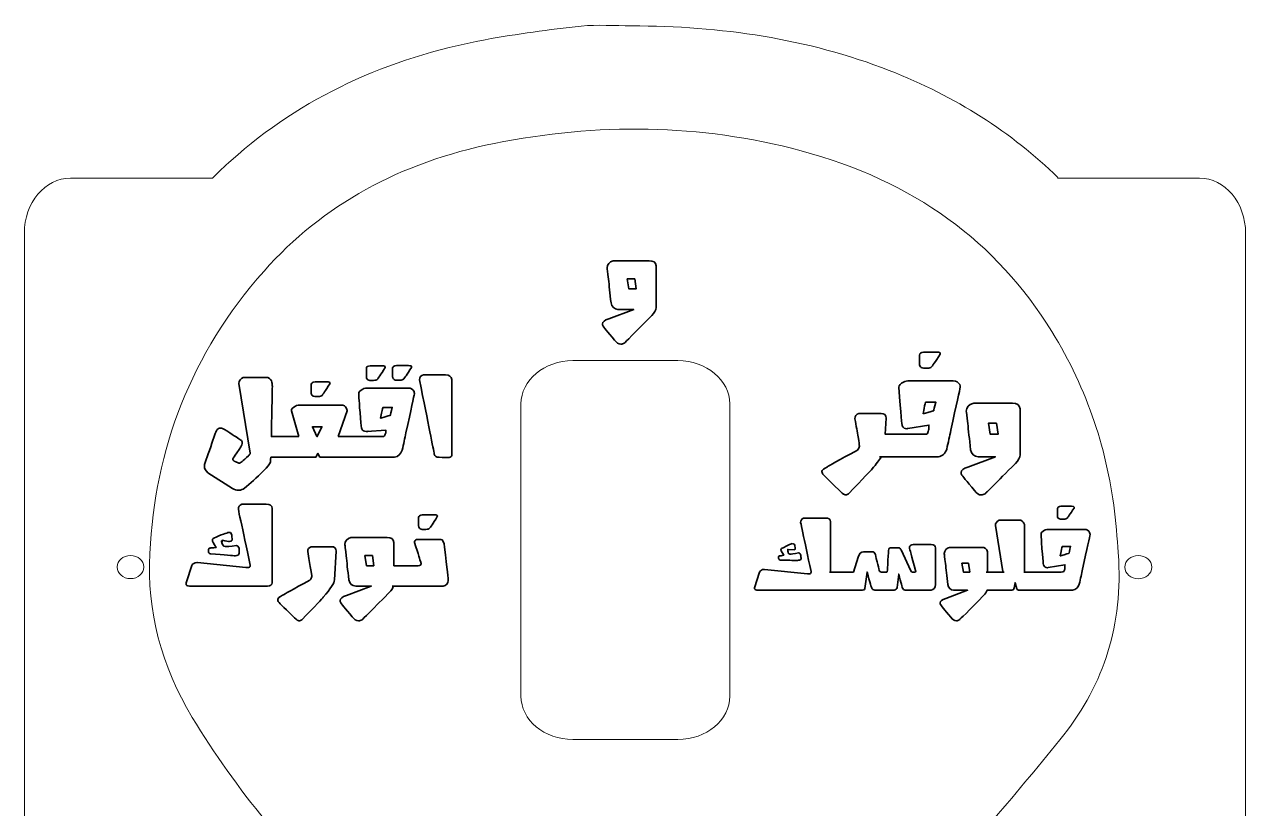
# Model space of a CAD drawing. Header units: inches. Extents: x 3.2 to 14.6, y 3.1 to 17.7.
# Drawn here: x 3.25 to 14.57, y 10.38 to 17.65 of the extents above; entities that cross this region are included whole.
import ezdxf

# ---------------------------------------------------------------- set-up
doc = ezdxf.new("R2010")
doc.units = ezdxf.units.IN
doc.header["$LTSCALE"] = 0.03937
doc.header["$MEASUREMENT"] = 0
for name, color, linetype in [('cutting bulb offset curve', 1, 'Continuous'), ('cutting hanging', 1, 'Continuous'), ('cutting switch', 1, 'Continuous'), ('vector engraving text', 5, 'Continuous'), ('vector engravingbulb', 5, 'Continuous')]:
    doc.layers.add(name, color=color, linetype=linetype)

# ---------------------------------------------------------------- blocks, each defined once
blk = doc.blocks.new('block 16')
at = {"layer": 'vector engravingbulb', "lineweight": 0}
blk.add_open_spline([(13.393, 12.683), (13.423, 12.023), (13.233, 11.491), (12.848, 11.017), (12.419, 10.489), (11.971, 9.972), (11.531, 9.451), (11.428, 9.329), (11.329, 9.205), (11.223, 9.085), (11.046, 8.886), (10.951, 8.658), (10.91, 8.412), (10.834, 7.951), (10.761, 7.49), (10.687, 7.029), (10.674, 6.945), (10.661, 6.861), (10.645, 6.777), (10.624, 6.669), (10.567, 6.579), (10.468, 6.509), (10.095, 6.246), (9.686, 6.044), (9.206, 5.978), (8.457, 5.875), (7.797, 6.05), (7.226, 6.481), (7.104, 6.573), (7.054, 6.698), (7.041, 6.832), (7.021, 7.052), (7.012, 7.272), (6.998, 7.493), (6.979, 7.795), (6.985, 8.099), (6.913, 8.399), (6.821, 8.78), (6.616, 9.106), (6.309, 9.389), (5.71, 9.941), (5.208, 10.554), (4.802, 11.225), (4.514, 11.702), (4.38, 12.21), (4.408, 12.746), (4.456, 13.711), (4.785, 14.594), (5.467, 15.365), (6.013, 15.981), (6.731, 16.373), (7.601, 16.549), (8.556, 16.741), (9.507, 16.733), (10.448, 16.481), (11.49, 16.201), (12.261, 15.637), (12.773, 14.804), (13.104, 14.265), (13.294, 13.689), (13.36, 13.081), (13.377, 12.924), (13.386, 12.765), (13.393, 12.683)], degree=3, knots=[0, 0, 0, 0, 1, 1, 1, 2, 2, 2, 3, 3, 3, 4, 4, 4, 5, 5, 5, 6, 6, 6, 7, 7, 7, 8, 8, 8, 9, 9, 9, 10, 10, 10, 11, 11, 11, 12, 12, 12, 13, 13, 13, 14, 14, 14, 15, 15, 15, 16, 16, 16, 17, 17, 17, 18, 18, 18, 19, 19, 19, 20, 20, 20, 21, 21, 21, 21], dxfattribs=at)
blk = doc.blocks.new('block 63')
at = {"layer": 'vector engraving text', "color": 179, "lineweight": 35}
blk.add_open_spline([(10.836, 12.406), (10.836, 12.406), (10.037, 12.406), (10.037, 12.406), (10.022, 12.407), (10.015, 12.414), (10.016, 12.426), (10.016, 12.426), (10.063, 12.573), (10.063, 12.573), (10.071, 12.589), (10.085, 12.597), (10.104, 12.597), (10.104, 12.597), (10.109, 12.597), (10.109, 12.597), (10.109, 12.597), (10.506, 12.556), (10.506, 12.556), (10.51, 12.556), (10.514, 12.556), (10.517, 12.556), (10.533, 12.556), (10.54, 12.561), (10.54, 12.571), (10.54, 12.573), (10.54, 12.575), (10.54, 12.577), (10.508, 12.728), (10.482, 12.848), (10.463, 12.938), (10.454, 12.981), (10.447, 13.013), (10.443, 13.033), (10.443, 13.052), (10.452, 13.066), (10.471, 13.074), (10.471, 13.074), (10.671, 13.074), (10.671, 13.074), (10.702, 13.074), (10.719, 13.063), (10.72, 13.041), (10.72, 13.041), (10.72, 12.957), (10.72, 12.957), (10.72, 12.957), (10.721, 12.572), (10.721, 12.572)], degree=3, knots=[0, 0, 0, 0, 1, 1, 1, 2, 2, 2, 3, 3, 3, 4, 4, 4, 5, 5, 5, 6, 6, 6, 7, 7, 7, 8, 8, 8, 9, 9, 9, 10, 10, 10, 11, 11, 11, 12, 12, 12, 13, 13, 13, 14, 14, 14, 15, 15, 15, 16, 16, 16, 16], dxfattribs=at)
blk = doc.blocks.new('block 64')
at = {"layer": 'vector engraving text', "color": 179, "lineweight": 35}
blk.add_open_spline([(10.369, 12.836), (10.369, 12.837), (10.37, 12.837), (10.37, 12.837), (10.371, 12.837), (10.372, 12.837), (10.373, 12.836), (10.38, 12.836), (10.386, 12.831), (10.389, 12.822), (10.389, 12.822), (10.393, 12.792), (10.393, 12.792), (10.393, 12.792), (10.393, 12.787), (10.393, 12.787), (10.392, 12.782), (10.39, 12.779), (10.386, 12.778), (10.386, 12.778), (10.327, 12.783), (10.327, 12.783), (10.327, 12.783), (10.324, 12.783), (10.324, 12.783), (10.323, 12.783), (10.323, 12.765), (10.323, 12.764), (10.323, 12.764), (10.323, 12.78), (10.323, 12.78), (10.323, 12.777), (10.325, 12.755), (10.329, 12.749), (10.333, 12.742), (10.338, 12.738), (10.343, 12.738), (10.343, 12.738), (10.344, 12.738), (10.344, 12.738), (10.345, 12.738), (10.347, 12.738), (10.348, 12.738), (10.348, 12.738), (10.348, 12.738), (10.348, 12.738), (10.355, 12.739), (10.38, 12.743), (10.423, 12.75), (10.437, 12.747), (10.444, 12.739), (10.445, 12.727), (10.445, 12.727), (10.446, 12.71), (10.446, 12.71), (10.446, 12.707), (10.447, 12.704), (10.447, 12.702), (10.447, 12.702), (10.447, 12.698), (10.447, 12.698), (10.446, 12.692), (10.443, 12.688), (10.439, 12.686), (10.434, 12.684), (10.429, 12.682), (10.423, 12.682), (10.419, 12.681), (10.412, 12.681), (10.402, 12.681), (10.375, 12.681), (10.325, 12.682), (10.253, 12.684), (10.253, 12.684), (10.253, 12.684), (10.253, 12.684), (10.244, 12.685), (10.239, 12.691), (10.238, 12.703), (10.238, 12.703), (10.237, 12.703), (10.237, 12.704), (10.237, 12.706), (10.238, 12.709), (10.238, 12.711), (10.239, 12.718), (10.242, 12.722), (10.248, 12.722), (10.254, 12.723), (10.267, 12.725), (10.287, 12.728), (10.287, 12.728), (10.263, 12.769), (10.263, 12.769), (10.261, 12.772), (10.261, 12.774), (10.261, 12.776), (10.261, 12.776), (10.261, 12.78), (10.261, 12.78), (10.261, 12.788), (10.268, 12.794), (10.281, 12.799), (10.332, 12.824), (10.36, 12.836), (10.366, 12.837), (10.366, 12.837), (10.369, 12.836), (10.369, 12.836)], degree=3, knots=[0, 0, 0, 0, 1, 1, 1, 2, 2, 2, 3, 3, 3, 4, 4, 4, 5, 5, 5, 6, 6, 6, 7, 7, 7, 8, 8, 8, 9, 9, 9, 10, 10, 10, 11, 11, 11, 12, 12, 12, 13, 13, 13, 14, 14, 14, 15, 15, 15, 16, 16, 16, 17, 17, 17, 18, 18, 18, 19, 19, 19, 20, 20, 20, 21, 21, 21, 22, 22, 22, 23, 23, 23, 24, 24, 24, 25, 25, 25, 26, 26, 26, 27, 27, 27, 28, 28, 28, 29, 29, 29, 30, 30, 30, 31, 31, 31, 32, 32, 32, 33, 33, 33, 34, 34, 34, 35, 35, 35, 36, 36, 36, 36], dxfattribs=at)
blk = doc.blocks.new('block 65')
at = {"layer": 'vector engraving text', "color": 179, "lineweight": 35}
blk.add_open_spline([(10.934, 12.572), (10.934, 12.572), (10.976, 12.711), (10.976, 12.711), (10.985, 12.744), (11.003, 12.761), (11.028, 12.761), (11.028, 12.761), (11.104, 12.761), (11.104, 12.761), (11.122, 12.761), (11.132, 12.752), (11.136, 12.735), (11.159, 12.634), (11.173, 12.582), (11.178, 12.578), (11.182, 12.574), (11.187, 12.572), (11.192, 12.572), (11.192, 12.572), (11.242, 12.572), (11.242, 12.572), (11.246, 12.574), (11.248, 12.58), (11.248, 12.59), (11.248, 12.597), (11.251, 12.651), (11.257, 12.753), (11.257, 12.753), (11.258, 12.773), (11.258, 12.773), (11.259, 12.789), (11.268, 12.798), (11.284, 12.798), (11.284, 12.798), (11.354, 12.798), (11.354, 12.798), (11.362, 12.798), (11.369, 12.791), (11.374, 12.778), (11.374, 12.778), (11.464, 12.584), (11.464, 12.584), (11.469, 12.576), (11.474, 12.572), (11.48, 12.572), (11.48, 12.572), (11.504, 12.572), (11.504, 12.572), (11.508, 12.574), (11.511, 12.576), (11.511, 12.58), (11.511, 12.582), (11.51, 12.585), (11.509, 12.588), (11.472, 12.721), (11.453, 12.791), (11.453, 12.796), (11.453, 12.796), (11.453, 12.803), (11.453, 12.803), (11.456, 12.819), (11.467, 12.827), (11.487, 12.827), (11.487, 12.827), (11.654, 12.827), (11.654, 12.827), (11.679, 12.827), (11.693, 12.817), (11.694, 12.798), (11.694, 12.798), (11.694, 12.457), (11.694, 12.457), (11.691, 12.426), (11.677, 12.408), (11.653, 12.405), (11.653, 12.405), (11.422, 12.404), (11.422, 12.404), (11.407, 12.404), (11.396, 12.409), (11.391, 12.419), (11.386, 12.429), (11.373, 12.475), (11.353, 12.554), (11.353, 12.554), (11.339, 12.43), (11.339, 12.43), (11.335, 12.416), (11.325, 12.407), (11.311, 12.404), (11.311, 12.404), (11.142, 12.404), (11.142, 12.404), (11.127, 12.404), (11.115, 12.408), (11.107, 12.417), (11.099, 12.425), (11.084, 12.477), (11.06, 12.572), (11.06, 12.572), (11.039, 12.419), (11.039, 12.419), (11.037, 12.409), (11.025, 12.404), (11.003, 12.404), (11.003, 12.404), (10.819, 12.404), (10.819, 12.404)], degree=3, knots=[0, 0, 0, 0, 1, 1, 1, 2, 2, 2, 3, 3, 3, 4, 4, 4, 5, 5, 5, 6, 6, 6, 7, 7, 7, 8, 8, 8, 9, 9, 9, 10, 10, 10, 11, 11, 11, 12, 12, 12, 13, 13, 13, 14, 14, 14, 15, 15, 15, 16, 16, 16, 17, 17, 17, 18, 18, 18, 19, 19, 19, 20, 20, 20, 21, 21, 21, 22, 22, 22, 23, 23, 23, 24, 24, 24, 25, 25, 25, 26, 26, 26, 27, 27, 27, 28, 28, 28, 29, 29, 29, 30, 30, 30, 31, 31, 31, 32, 32, 32, 33, 33, 33, 34, 34, 34, 35, 35, 35, 36, 36, 36, 36], dxfattribs=at)
blk = doc.blocks.new('block 66')
at = {"layer": 'vector engraving text', "color": 179, "lineweight": 35}
blk.add_open_spline([(12.262, 12.404), (12.262, 12.404), (12.172, 12.404), (12.172, 12.404), (12.167, 12.389), (12.156, 12.372), (12.14, 12.354), (11.997, 12.21), (11.922, 12.135), (11.915, 12.13), (11.905, 12.124), (11.896, 12.121), (11.887, 12.121), (11.868, 12.121), (11.851, 12.131), (11.836, 12.153), (11.777, 12.224), (11.745, 12.264), (11.739, 12.272), (11.738, 12.278), (11.737, 12.281), (11.737, 12.282), (11.737, 12.284), (11.736, 12.286), (11.736, 12.288), (11.736, 12.303), (11.753, 12.316), (11.788, 12.328), (11.788, 12.328), (11.991, 12.404), (11.991, 12.404), (11.991, 12.404), (11.863, 12.404), (11.863, 12.404), (11.832, 12.407), (11.814, 12.424), (11.807, 12.457), (11.798, 12.537), (11.791, 12.602), (11.786, 12.651), (11.779, 12.708), (11.776, 12.738), (11.775, 12.742), (11.775, 12.742), (11.775, 12.744), (11.775, 12.744), (11.776, 12.774), (11.793, 12.793), (11.824, 12.802), (11.833, 12.802), (11.845, 12.802), (11.86, 12.802), (11.86, 12.802), (12.119, 12.802), (12.119, 12.802), (12.152, 12.802), (12.171, 12.789), (12.175, 12.762), (12.175, 12.762), (12.175, 12.572), (12.175, 12.572)], degree=3, knots=[0, 0, 0, 0, 1, 1, 1, 2, 2, 2, 3, 3, 3, 4, 4, 4, 5, 5, 5, 6, 6, 6, 7, 7, 7, 8, 8, 8, 9, 9, 9, 10, 10, 10, 11, 11, 11, 12, 12, 12, 13, 13, 13, 14, 14, 14, 15, 15, 15, 16, 16, 16, 17, 17, 17, 18, 18, 18, 19, 19, 19, 20, 20, 20, 20], dxfattribs=at)
blk = doc.blocks.new('block 67')
at = {"layer": 'vector engraving text', "color": 179, "lineweight": 35}
blk.add_lwpolyline([(12, 12.654), (11.939, 12.654), (11.952, 12.572), (12.011, 12.572), (12, 12.654)], dxfattribs=at)
blk = doc.blocks.new('block 68')
at = {"layer": 'vector engraving text', "color": 179, "lineweight": 35}
blk.add_open_spline([(12.318, 12.571), (12.318, 12.571), (12.318, 12.577), (12.318, 12.577), (12.318, 12.577), (12.249, 13.005), (12.249, 13.005), (12.249, 13.027), (12.261, 13.043), (12.285, 13.053), (12.285, 13.053), (12.352, 13.053), (12.352, 13.053), (12.381, 13.053), (12.425, 13.053), (12.485, 13.053), (12.503, 13.044), (12.514, 13.031), (12.519, 13.014), (12.519, 13.014), (12.519, 13.011), (12.519, 13.011), (12.52, 13.003), (12.52, 12.857), (12.519, 12.571)], degree=3, knots=[0, 0, 0, 0, 1, 1, 1, 2, 2, 2, 3, 3, 3, 4, 4, 4, 5, 5, 5, 6, 6, 6, 7, 7, 7, 8, 8, 8, 8], dxfattribs=at)
blk = doc.blocks.new('block 69')
at = {"layer": 'vector engraving text', "color": 179, "lineweight": 35}
blk.add_open_spline([(12.635, 12.404), (12.635, 12.404), (12.472, 12.404), (12.472, 12.404), (12.461, 12.404), (12.453, 12.408), (12.448, 12.416), (12.448, 12.416), (12.431, 12.474), (12.431, 12.474), (12.431, 12.474), (12.423, 12.425), (12.423, 12.425), (12.422, 12.413), (12.415, 12.406), (12.403, 12.404), (12.403, 12.404), (12.242, 12.404), (12.242, 12.404)], degree=3, knots=[0, 0, 0, 0, 1, 1, 1, 2, 2, 2, 3, 3, 3, 4, 4, 4, 5, 5, 5, 6, 6, 6, 6], dxfattribs=at)
blk = doc.blocks.new('block 70')
at = {"layer": 'vector engraving text', "color": 179, "lineweight": 35}
blk.add_open_spline([(12.86, 12.572), (12.873, 12.572), (12.881, 12.574), (12.883, 12.578), (12.886, 12.581), (12.888, 12.586), (12.89, 12.592), (12.89, 12.592), (12.892, 12.601), (12.892, 12.601), (12.893, 12.603), (12.893, 12.639), (12.894, 12.641), (12.894, 12.641), (12.738, 12.614), (12.738, 12.614), (12.736, 12.614), (12.734, 12.613), (12.731, 12.613), (12.716, 12.613), (12.704, 12.62), (12.697, 12.634), (12.693, 12.64), (12.685, 12.713), (12.672, 12.921), (12.672, 12.937), (12.683, 12.95), (12.705, 12.961), (12.717, 12.966), (12.733, 12.968), (12.753, 12.968), (12.753, 12.968), (13.075, 12.968), (13.075, 12.968), (13.098, 12.968), (13.114, 12.959), (13.123, 12.941), (13.126, 12.934), (13.127, 12.928), (13.127, 12.925), (13.127, 12.925), (13.127, 12.922), (13.127, 12.922), (13.123, 12.901), (13.1, 12.794), (13.057, 12.601), (13.057, 12.601), (13.058, 12.601), (13.058, 12.601), (13.049, 12.559), (13.038, 12.512), (13.027, 12.461), (13.015, 12.428), (12.995, 12.409), (12.965, 12.404), (12.965, 12.404), (12.613, 12.404), (12.613, 12.404)], degree=3, knots=[0, 0, 0, 0, 1, 1, 1, 2, 2, 2, 3, 3, 3, 4, 4, 4, 5, 5, 5, 6, 6, 6, 7, 7, 7, 8, 8, 8, 9, 9, 9, 10, 10, 10, 11, 11, 11, 12, 12, 12, 13, 13, 13, 14, 14, 14, 15, 15, 15, 16, 16, 16, 17, 17, 17, 18, 18, 18, 19, 19, 19, 19], dxfattribs=at)
blk = doc.blocks.new('block 71')
at = {"layer": 'vector engraving text', "color": 179, "lineweight": 35}
blk.add_open_spline([(12.954, 13.183), (12.97, 13.183), (12.978, 13.18), (12.979, 13.174), (12.979, 13.172), (12.978, 13.169), (12.978, 13.167), (12.941, 13.11), (12.92, 13.078), (12.914, 13.072), (12.908, 13.067), (12.898, 13.064), (12.883, 13.063), (12.883, 13.063), (12.865, 13.063), (12.865, 13.063), (12.865, 13.063), (12.854, 13.064), (12.854, 13.064), (12.84, 13.064), (12.831, 13.07), (12.826, 13.081), (12.825, 13.085), (12.825, 13.089), (12.825, 13.091), (12.825, 13.091), (12.825, 13.161), (12.825, 13.161), (12.825, 13.173), (12.835, 13.18), (12.856, 13.183), (12.856, 13.183), (12.954, 13.183), (12.954, 13.183)], degree=3, knots=[0, 0, 0, 0, 1, 1, 1, 2, 2, 2, 3, 3, 3, 4, 4, 4, 5, 5, 5, 6, 6, 6, 7, 7, 7, 8, 8, 8, 9, 9, 9, 10, 10, 10, 11, 11, 11, 11], dxfattribs=at)
blk = doc.blocks.new('block 72')
at = {"layer": 'vector engraving text', "color": 179, "lineweight": 35}
blk.add_open_spline([(12.85, 12.724), (12.85, 12.724), (12.853, 12.724), (12.853, 12.724), (12.905, 12.738), (12.931, 12.746), (12.931, 12.747), (12.931, 12.75), (12.936, 12.771), (12.946, 12.81), (12.946, 12.81), (12.87, 12.81), (12.87, 12.81), (12.868, 12.81), (12.864, 12.795), (12.859, 12.764), (12.859, 12.764), (12.85, 12.724), (12.85, 12.724)], degree=3, knots=[0, 0, 0, 0, 1, 1, 1, 2, 2, 2, 3, 3, 3, 4, 4, 4, 5, 5, 5, 6, 6, 6, 6], dxfattribs=at)
blk = doc.blocks.new('block 73')
at = {"layer": 'vector engraving text', "color": 179, "lineweight": 35}
blk.add_open_spline([(11.192, 13.642), (11.173, 13.611), (11.144, 13.574), (11.106, 13.529), (11.098, 13.519), (11.025, 13.443), (10.887, 13.3), (10.878, 13.292), (10.87, 13.289), (10.862, 13.289), (10.86, 13.289), (10.859, 13.289), (10.857, 13.289), (10.857, 13.289), (10.849, 13.292), (10.849, 13.292), (10.839, 13.295), (10.821, 13.31), (10.796, 13.337), (10.696, 13.433), (10.646, 13.482), (10.645, 13.486), (10.642, 13.494), (10.641, 13.498), (10.641, 13.501), (10.641, 13.501), (10.641, 13.505), (10.641, 13.505), (10.641, 13.518), (10.658, 13.533), (10.691, 13.55), (10.704, 13.557), (10.796, 13.609), (10.969, 13.705), (10.982, 13.716), (10.988, 13.728), (10.988, 13.74), (10.988, 13.74), (10.988, 13.743), (10.988, 13.743), (10.988, 13.748), (10.984, 13.776), (10.976, 13.826), (10.968, 13.872), (10.959, 13.928), (10.947, 13.995), (10.947, 14.02), (10.959, 14.036), (10.982, 14.043), (10.993, 14.044), (11.003, 14.044), (11.013, 14.044), (11.013, 14.044), (11.19, 14.044), (11.19, 14.044), (11.219, 14.044), (11.235, 14.03), (11.236, 14.001), (11.236, 14.001), (11.228, 13.851), (11.228, 13.851), (11.228, 13.851), (11.311, 13.851), (11.311, 13.851)], degree=3, knots=[0, 0, 0, 0, 1, 1, 1, 2, 2, 2, 3, 3, 3, 4, 4, 4, 5, 5, 5, 6, 6, 6, 7, 7, 7, 8, 8, 8, 9, 9, 9, 10, 10, 10, 11, 11, 11, 12, 12, 12, 13, 13, 13, 14, 14, 14, 15, 15, 15, 16, 16, 16, 17, 17, 17, 18, 18, 18, 19, 19, 19, 20, 20, 20, 21, 21, 21, 21], dxfattribs=at)
blk = doc.blocks.new('block 74')
at = {"layer": 'vector engraving text', "color": 179, "lineweight": 35}
blk.add_open_spline([(11.28, 13.851), (11.28, 13.851), (11.59, 13.851), (11.59, 13.851), (11.606, 13.851), (11.615, 13.854), (11.619, 13.859), (11.622, 13.863), (11.624, 13.868), (11.627, 13.876), (11.627, 13.876), (11.63, 13.888), (11.63, 13.888), (11.631, 13.89), (11.631, 13.935), (11.632, 13.937), (11.632, 13.937), (11.438, 13.904), (11.438, 13.904), (11.435, 13.903), (11.432, 13.903), (11.429, 13.903), (11.409, 13.903), (11.395, 13.911), (11.386, 13.928), (11.382, 13.936), (11.371, 14.027), (11.355, 14.287), (11.355, 14.306), (11.369, 14.323), (11.397, 14.336), (11.411, 14.343), (11.431, 14.346), (11.456, 14.346), (11.456, 14.346), (11.858, 14.346), (11.858, 14.346), (11.887, 14.346), (11.907, 14.334), (11.918, 14.312), (11.921, 14.303), (11.923, 14.296), (11.923, 14.291), (11.923, 14.291), (11.923, 14.288), (11.923, 14.288), (11.918, 14.262), (11.889, 14.129), (11.836, 13.888), (11.836, 13.888), (11.837, 13.888), (11.837, 13.888), (11.825, 13.835), (11.812, 13.776), (11.798, 13.713), (11.783, 13.671), (11.758, 13.648), (11.721, 13.642)], degree=3, knots=[0, 0, 0, 0, 1, 1, 1, 2, 2, 2, 3, 3, 3, 4, 4, 4, 5, 5, 5, 6, 6, 6, 7, 7, 7, 8, 8, 8, 9, 9, 9, 10, 10, 10, 11, 11, 11, 12, 12, 12, 13, 13, 13, 14, 14, 14, 15, 15, 15, 16, 16, 16, 17, 17, 17, 18, 18, 18, 19, 19, 19, 19], dxfattribs=at)
blk = doc.blocks.new('block 75')
at = {"layer": 'vector engraving text', "color": 179, "lineweight": 35}
blk.add_open_spline([(11.707, 14.614), (11.727, 14.614), (11.737, 14.61), (11.738, 14.602), (11.738, 14.6), (11.737, 14.597), (11.737, 14.594), (11.691, 14.522), (11.664, 14.483), (11.657, 14.476), (11.65, 14.469), (11.637, 14.465), (11.619, 14.465), (11.619, 14.465), (11.596, 14.465), (11.596, 14.465), (11.596, 14.465), (11.582, 14.465), (11.582, 14.465), (11.565, 14.465), (11.554, 14.472), (11.548, 14.487), (11.546, 14.492), (11.546, 14.496), (11.546, 14.499), (11.546, 14.499), (11.546, 14.586), (11.546, 14.586), (11.546, 14.602), (11.559, 14.611), (11.585, 14.614), (11.585, 14.614), (11.707, 14.614), (11.707, 14.614)], degree=3, knots=[0, 0, 0, 0, 1, 1, 1, 2, 2, 2, 3, 3, 3, 4, 4, 4, 5, 5, 5, 6, 6, 6, 7, 7, 7, 8, 8, 8, 9, 9, 9, 10, 10, 10, 11, 11, 11, 11], dxfattribs=at)
blk = doc.blocks.new('block 76')
at = {"layer": 'vector engraving text', "color": 179, "lineweight": 35}
blk.add_open_spline([(11.578, 14.041), (11.578, 14.041), (11.58, 14.041), (11.58, 14.041), (11.646, 14.059), (11.678, 14.068), (11.678, 14.07), (11.678, 14.074), (11.684, 14.1), (11.697, 14.148), (11.697, 14.148), (11.602, 14.148), (11.602, 14.148), (11.599, 14.148), (11.595, 14.129), (11.589, 14.091), (11.589, 14.091), (11.578, 14.041), (11.578, 14.041)], degree=3, knots=[0, 0, 0, 0, 1, 1, 1, 2, 2, 2, 3, 3, 3, 4, 4, 4, 5, 5, 5, 6, 6, 6, 6], dxfattribs=at)
blk = doc.blocks.new('block 77')
at = {"layer": 'vector engraving text', "color": 179, "lineweight": 35}
blk.add_open_spline([(11.979, 14.064), (11.979, 14.064), (11.979, 14.066), (11.979, 14.066), (11.981, 14.103), (12.001, 14.127), (12.041, 14.138), (12.052, 14.139), (12.067, 14.139), (12.086, 14.139), (12.086, 14.139), (12.409, 14.139), (12.409, 14.139), (12.45, 14.139), (12.473, 14.122), (12.478, 14.088), (12.478, 14.088), (12.478, 13.661), (12.478, 13.661), (12.477, 13.637), (12.463, 13.61), (12.434, 13.58), (12.256, 13.4), (12.163, 13.307), (12.154, 13.3), (12.142, 13.292), (12.13, 13.288), (12.119, 13.288), (12.095, 13.288), (12.074, 13.302), (12.055, 13.329), (11.982, 13.417), (11.942, 13.466), (11.935, 13.477), (11.933, 13.484), (11.932, 13.488), (11.932, 13.49), (11.931, 13.492), (11.931, 13.495), (11.931, 13.497), (11.931, 13.516), (11.952, 13.532), (11.995, 13.546), (11.995, 13.546), (12.249, 13.642), (12.249, 13.642), (12.249, 13.642), (12.089, 13.642), (12.089, 13.642), (12.051, 13.645), (12.028, 13.667), (12.019, 13.708), (12.008, 13.808), (11.999, 13.889), (11.993, 13.95), (11.985, 14.021), (11.98, 14.059), (11.979, 14.064)], degree=3, knots=[0, 0, 0, 0, 1, 1, 1, 2, 2, 2, 3, 3, 3, 4, 4, 4, 5, 5, 5, 6, 6, 6, 7, 7, 7, 8, 8, 8, 9, 9, 9, 10, 10, 10, 11, 11, 11, 12, 12, 12, 13, 13, 13, 14, 14, 14, 15, 15, 15, 16, 16, 16, 17, 17, 17, 18, 18, 18, 19, 19, 19, 19], dxfattribs=at)
blk = doc.blocks.new('block 78')
at = {"layer": 'vector engraving text', "color": 179, "lineweight": 35}
blk.add_lwpolyline([(12.26, 13.954), (12.184, 13.954), (12.201, 13.852), (12.274, 13.852), (12.26, 13.954)], dxfattribs=at)
blk = doc.blocks.new('block 79')
at = {"layer": 'vector engraving text', "color": 179, "lineweight": 35}
blk.add_open_spline([(5.544, 12.473), (5.541, 12.453), (5.526, 12.444), (5.5, 12.443), (5.5, 12.443), (4.781, 12.443), (4.781, 12.443), (4.781, 12.443), (4.776, 12.443), (4.776, 12.443), (4.755, 12.443), (4.744, 12.45), (4.744, 12.466), (4.744, 12.471), (4.745, 12.477), (4.748, 12.483), (4.748, 12.483), (4.797, 12.634), (4.797, 12.634), (4.806, 12.651), (4.822, 12.66), (4.844, 12.66), (4.844, 12.66), (4.85, 12.66), (4.85, 12.66), (4.85, 12.66), (5.3, 12.614), (5.3, 12.614), (5.305, 12.614), (5.309, 12.614), (5.312, 12.614), (5.331, 12.614), (5.34, 12.62), (5.34, 12.631), (5.34, 12.633), (5.339, 12.635), (5.339, 12.637), (5.302, 12.809), (5.273, 12.946), (5.252, 13.047), (5.241, 13.096), (5.233, 13.132), (5.229, 13.156), (5.229, 13.177), (5.239, 13.193), (5.261, 13.202), (5.261, 13.202), (5.487, 13.202), (5.487, 13.202), (5.524, 13.202), (5.542, 13.189), (5.543, 13.164), (5.543, 13.164), (5.544, 13.069), (5.544, 13.069), (5.544, 13.069), (5.544, 12.473), (5.544, 12.473)], degree=3, knots=[0, 0, 0, 0, 1, 1, 1, 2, 2, 2, 3, 3, 3, 4, 4, 4, 5, 5, 5, 6, 6, 6, 7, 7, 7, 8, 8, 8, 9, 9, 9, 10, 10, 10, 11, 11, 11, 12, 12, 12, 13, 13, 13, 14, 14, 14, 15, 15, 15, 16, 16, 16, 17, 17, 17, 18, 18, 18, 19, 19, 19, 19], dxfattribs=at)
blk = doc.blocks.new('block 80')
at = {"layer": 'vector engraving text', "color": 179, "lineweight": 35}
blk.add_open_spline([(5.147, 12.941), (5.161, 12.941), (5.168, 12.927), (5.17, 12.897), (5.172, 12.875), (5.172, 12.88), (5.172, 12.874), (5.172, 12.864), (5.164, 12.858), (5.147, 12.856), (5.147, 12.856), (5.146, 12.856), (5.146, 12.856), (5.138, 12.856), (5.116, 12.86), (5.081, 12.868), (5.081, 12.868), (5.077, 12.848), (5.077, 12.848), (5.074, 12.846), (5.072, 12.864), (5.072, 12.862), (5.075, 12.84), (5.087, 12.809), (5.107, 12.809), (5.107, 12.809), (5.107, 12.809), (5.107, 12.809), (5.116, 12.809), (5.151, 12.812), (5.211, 12.818), (5.229, 12.812), (5.238, 12.801), (5.238, 12.784), (5.238, 12.784), (5.238, 12.761), (5.238, 12.761), (5.238, 12.743), (5.233, 12.732), (5.225, 12.729), (5.218, 12.726), (5.21, 12.724), (5.202, 12.724), (5.182, 12.724), (5.105, 12.731), (4.97, 12.743), (4.958, 12.745), (4.951, 12.753), (4.951, 12.769), (4.951, 12.787), (4.956, 12.796), (4.967, 12.796), (4.976, 12.796), (4.994, 12.798), (5.022, 12.8), (5, 12.839), (4.988, 12.862), (4.988, 12.868), (4.988, 12.868), (4.988, 12.869), (4.988, 12.869), (4.988, 12.88), (5, 12.89), (5.022, 12.898), (5.095, 12.927), (5.136, 12.941), (5.143, 12.941), (5.143, 12.941), (5.147, 12.941), (5.147, 12.941)], degree=3, knots=[0, 0, 0, 0, 1, 1, 1, 2, 2, 2, 3, 3, 3, 4, 4, 4, 5, 5, 5, 6, 6, 6, 7, 7, 7, 8, 8, 8, 9, 9, 9, 10, 10, 10, 11, 11, 11, 12, 12, 12, 13, 13, 13, 14, 14, 14, 15, 15, 15, 16, 16, 16, 17, 17, 17, 18, 18, 18, 19, 19, 19, 20, 20, 20, 21, 21, 21, 22, 22, 22, 23, 23, 23, 23], dxfattribs=at)
blk = doc.blocks.new('block 81')
at = {"layer": 'vector engraving text', "color": 179, "lineweight": 35}
blk.add_open_spline([(6.017, 12.339), (6.01, 12.33), (5.943, 12.26), (5.818, 12.131), (5.81, 12.124), (5.802, 12.12), (5.795, 12.12), (5.793, 12.12), (5.792, 12.12), (5.791, 12.121), (5.791, 12.121), (5.783, 12.123), (5.783, 12.123), (5.774, 12.126), (5.758, 12.14), (5.735, 12.164), (5.644, 12.251), (5.599, 12.297), (5.598, 12.3), (5.595, 12.307), (5.594, 12.311), (5.594, 12.313), (5.594, 12.313), (5.594, 12.317), (5.594, 12.317), (5.594, 12.329), (5.609, 12.342), (5.64, 12.358), (5.651, 12.364), (5.735, 12.411), (5.892, 12.499), (5.904, 12.509), (5.91, 12.52), (5.91, 12.531), (5.91, 12.531), (5.91, 12.533), (5.91, 12.533), (5.91, 12.538), (5.906, 12.563), (5.899, 12.609), (5.892, 12.651), (5.883, 12.702), (5.873, 12.763), (5.873, 12.785), (5.883, 12.8), (5.905, 12.807), (5.914, 12.807), (5.923, 12.808), (5.933, 12.808), (5.933, 12.808), (6.094, 12.808), (6.094, 12.808), (6.12, 12.808), (6.134, 12.795), (6.135, 12.768), (6.135, 12.768), (6.121, 12.501), (6.121, 12.501), (6.119, 12.471), (6.084, 12.417), (6.017, 12.339)], degree=3, knots=[0, 0, 0, 0, 1, 1, 1, 2, 2, 2, 3, 3, 3, 4, 4, 4, 5, 5, 5, 6, 6, 6, 7, 7, 7, 8, 8, 8, 9, 9, 9, 10, 10, 10, 11, 11, 11, 12, 12, 12, 13, 13, 13, 14, 14, 14, 15, 15, 15, 16, 16, 16, 17, 17, 17, 18, 18, 18, 19, 19, 19, 20, 20, 20, 20], dxfattribs=at)
blk = doc.blocks.new('block 82')
at = {"layer": 'vector engraving text', "color": 179, "lineweight": 35}
blk.add_open_spline([(6.668, 12.442), (6.662, 12.424), (6.65, 12.405), (6.631, 12.385), (6.469, 12.222), (6.384, 12.137), (6.376, 12.13), (6.365, 12.123), (6.354, 12.12), (6.344, 12.12), (6.322, 12.12), (6.303, 12.132), (6.286, 12.157), (6.219, 12.237), (6.183, 12.282), (6.176, 12.292), (6.175, 12.298), (6.174, 12.302), (6.174, 12.303), (6.173, 12.305), (6.173, 12.308), (6.173, 12.31), (6.173, 12.327), (6.192, 12.342), (6.231, 12.355), (6.231, 12.355), (6.462, 12.442), (6.462, 12.442), (6.462, 12.442), (6.317, 12.442), (6.317, 12.442), (6.282, 12.445), (6.261, 12.464), (6.253, 12.501), (6.243, 12.592), (6.235, 12.666), (6.229, 12.722), (6.222, 12.787), (6.218, 12.821), (6.217, 12.826), (6.217, 12.826), (6.217, 12.828), (6.217, 12.828), (6.218, 12.861), (6.237, 12.883), (6.273, 12.893), (6.283, 12.894), (6.297, 12.894), (6.314, 12.894), (6.314, 12.894), (6.608, 12.894), (6.608, 12.894), (6.645, 12.894), (6.666, 12.879), (6.671, 12.848), (6.671, 12.848), (6.671, 12.632), (6.671, 12.632), (6.671, 12.632), (6.77, 12.632), (6.77, 12.632)], degree=3, knots=[0, 0, 0, 0, 1, 1, 1, 2, 2, 2, 3, 3, 3, 4, 4, 4, 5, 5, 5, 6, 6, 6, 7, 7, 7, 8, 8, 8, 9, 9, 9, 10, 10, 10, 11, 11, 11, 12, 12, 12, 13, 13, 13, 14, 14, 14, 15, 15, 15, 16, 16, 16, 17, 17, 17, 18, 18, 18, 19, 19, 19, 20, 20, 20, 20], dxfattribs=at)
blk = doc.blocks.new('block 83')
at = {"layer": 'vector engraving text', "color": 179, "lineweight": 35}
blk.add_lwpolyline([(6.473, 12.725), (6.403, 12.725), (6.418, 12.632), (6.485, 12.632), (6.473, 12.725)], dxfattribs=at)
blk = doc.blocks.new('block 84')
at = {"layer": 'vector engraving text', "color": 179, "lineweight": 35}
blk.add_open_spline([(6.898, 12.632), (6.915, 12.632), (6.924, 12.638), (6.924, 12.65), (6.924, 12.65), (6.924, 12.653), (6.924, 12.653), (6.924, 12.653), (6.917, 12.674), (6.917, 12.674), (6.917, 12.678), (6.898, 12.736), (6.863, 12.846), (6.862, 12.847), (6.862, 12.849), (6.862, 12.852), (6.862, 12.866), (6.874, 12.874), (6.897, 12.876), (6.897, 12.876), (7.107, 12.876), (7.107, 12.876), (7.125, 12.874), (7.136, 12.85), (7.141, 12.804), (7.165, 12.602), (7.176, 12.498), (7.176, 12.494), (7.175, 12.465), (7.158, 12.448), (7.127, 12.442), (7.121, 12.442), (7.105, 12.442), (7.079, 12.442), (7.079, 12.442), (6.742, 12.442), (6.742, 12.442)], degree=3, knots=[0, 0, 0, 0, 1, 1, 1, 2, 2, 2, 3, 3, 3, 4, 4, 4, 5, 5, 5, 6, 6, 6, 7, 7, 7, 8, 8, 8, 9, 9, 9, 10, 10, 10, 11, 11, 11, 12, 12, 12, 12], dxfattribs=at)
blk = doc.blocks.new('block 85')
at = {"layer": 'vector engraving text', "color": 179, "lineweight": 35}
blk.add_open_spline([(7.047, 13.104), (7.066, 13.104), (7.075, 13.101), (7.076, 13.094), (7.076, 13.091), (7.075, 13.089), (7.074, 13.087), (7.033, 13.021), (7.008, 12.985), (7.002, 12.979), (6.995, 12.972), (6.984, 12.969), (6.967, 12.969), (6.967, 12.969), (6.946, 12.969), (6.946, 12.969), (6.946, 12.969), (6.934, 12.969), (6.934, 12.969), (6.918, 12.969), (6.908, 12.976), (6.903, 12.989), (6.901, 12.994), (6.901, 12.997), (6.901, 13), (6.901, 13), (6.901, 13.079), (6.901, 13.079), (6.901, 13.093), (6.912, 13.101), (6.936, 13.104), (6.936, 13.104), (7.047, 13.104), (7.047, 13.104)], degree=3, knots=[0, 0, 0, 0, 1, 1, 1, 2, 2, 2, 3, 3, 3, 4, 4, 4, 5, 5, 5, 6, 6, 6, 7, 7, 7, 8, 8, 8, 9, 9, 9, 10, 10, 10, 11, 11, 11, 11], dxfattribs=at)
blk = doc.blocks.new('block 86')
at = {"layer": 'vector engraving text', "color": 179, "lineweight": 35}
blk.add_open_spline([(5.529, 13.638), (5.528, 13.608), (5.527, 13.592), (5.526, 13.591), (5.519, 13.572), (5.499, 13.547), (5.465, 13.515), (5.395, 13.448), (5.336, 13.393), (5.287, 13.35), (5.269, 13.339), (5.253, 13.333), (5.24, 13.332), (5.24, 13.332), (5.226, 13.332), (5.226, 13.332), (5.21, 13.333), (5.193, 13.338), (5.176, 13.349), (5.176, 13.349), (4.947, 13.494), (4.947, 13.494), (4.925, 13.512), (4.914, 13.533), (4.914, 13.555), (4.914, 13.555), (4.914, 13.562), (4.914, 13.562), (4.917, 13.577), (4.937, 13.635), (4.973, 13.736), (5.003, 13.827), (5.021, 13.876), (5.025, 13.883), (5.036, 13.9), (5.047, 13.908), (5.06, 13.908), (5.06, 13.908), (5.073, 13.908), (5.073, 13.908), (5.083, 13.908), (5.108, 13.893), (5.149, 13.864), (5.211, 13.826), (5.246, 13.802), (5.257, 13.792), (5.263, 13.784), (5.266, 13.777), (5.266, 13.77), (5.266, 13.77), (5.266, 13.764), (5.266, 13.764), (5.266, 13.753), (5.249, 13.725), (5.215, 13.679), (5.193, 13.647), (5.181, 13.629), (5.179, 13.624), (5.179, 13.624), (5.178, 13.617), (5.178, 13.617), (5.18, 13.609), (5.196, 13.598), (5.226, 13.585), (5.229, 13.583), (5.234, 13.583), (5.24, 13.583), (5.244, 13.583), (5.271, 13.605), (5.322, 13.65), (5.332, 13.658), (5.338, 13.666), (5.339, 13.675), (5.339, 13.675), (5.235, 14.323), (5.235, 14.323), (5.235, 14.348), (5.248, 14.366), (5.275, 14.378), (5.275, 14.378), (5.352, 14.378), (5.352, 14.378), (5.384, 14.378), (5.435, 14.377), (5.503, 14.377), (5.523, 14.367), (5.536, 14.352), (5.541, 14.334), (5.541, 14.334), (5.541, 14.33), (5.541, 14.33), (5.541, 14.322), (5.542, 14.31), (5.545, 14.293), (5.543, 14.259), (5.54, 14.114), (5.536, 13.856), (5.536, 13.847), (5.535, 13.838), (5.535, 13.83), (5.535, 13.83), (5.657, 13.83), (5.657, 13.83)], degree=3, knots=[0, 0, 0, 0, 1, 1, 1, 2, 2, 2, 3, 3, 3, 4, 4, 4, 5, 5, 5, 6, 6, 6, 7, 7, 7, 8, 8, 8, 9, 9, 9, 10, 10, 10, 11, 11, 11, 12, 12, 12, 13, 13, 13, 14, 14, 14, 15, 15, 15, 16, 16, 16, 17, 17, 17, 18, 18, 18, 19, 19, 19, 20, 20, 20, 21, 21, 21, 22, 22, 22, 23, 23, 23, 24, 24, 24, 25, 25, 25, 26, 26, 26, 27, 27, 27, 28, 28, 28, 29, 29, 29, 30, 30, 30, 31, 31, 31, 32, 32, 32, 33, 33, 33, 34, 34, 34, 34], dxfattribs=at)
blk = doc.blocks.new('block 87')
at = {"layer": 'vector engraving text', "color": 179, "lineweight": 35}
blk.add_open_spline([(5.789, 13.829), (5.789, 13.829), (5.721, 14.068), (5.721, 14.068), (5.721, 14.086), (5.734, 14.101), (5.759, 14.113), (5.772, 14.119), (5.79, 14.122), (5.813, 14.122), (5.813, 14.122), (6.179, 14.122), (6.179, 14.122), (6.205, 14.122), (6.223, 14.111), (6.233, 14.091), (6.236, 14.083), (6.237, 14.076), (6.237, 14.072), (6.237, 14.072), (6.237, 14.069), (6.237, 14.069), (6.237, 14.069), (6.154, 13.829), (6.154, 13.829)], degree=3, knots=[0, 0, 0, 0, 1, 1, 1, 2, 2, 2, 3, 3, 3, 4, 4, 4, 5, 5, 5, 6, 6, 6, 7, 7, 7, 8, 8, 8, 8], dxfattribs=at)
blk = doc.blocks.new('block 88')
at = {"layer": 'vector engraving text', "color": 179, "lineweight": 35}
blk.add_lwpolyline([(6.308, 13.639), (5.985, 13.639), (5.967, 13.673), (5.949, 13.639), (5.631, 13.639)], dxfattribs=at)
blk = doc.blocks.new('block 89')
at = {"layer": 'vector engraving text', "color": 179, "lineweight": 35}
blk.add_open_spline([(6.051, 14.337), (6.069, 14.337), (6.079, 14.334), (6.079, 14.327), (6.079, 14.325), (6.079, 14.322), (6.078, 14.32), (6.036, 14.254), (6.012, 14.218), (6.006, 14.212), (5.999, 14.206), (5.987, 14.202), (5.971, 14.202), (5.971, 14.202), (5.95, 14.202), (5.95, 14.202), (5.95, 14.202), (5.937, 14.203), (5.937, 14.203), (5.922, 14.203), (5.912, 14.209), (5.906, 14.222), (5.905, 14.227), (5.904, 14.231), (5.904, 14.233), (5.904, 14.233), (5.904, 14.313), (5.904, 14.313), (5.904, 14.327), (5.916, 14.335), (5.94, 14.337), (5.94, 14.337), (6.051, 14.337), (6.051, 14.337)], degree=3, knots=[0, 0, 0, 0, 1, 1, 1, 2, 2, 2, 3, 3, 3, 4, 4, 4, 5, 5, 5, 6, 6, 6, 7, 7, 7, 8, 8, 8, 9, 9, 9, 10, 10, 10, 11, 11, 11, 11], dxfattribs=at)
blk = doc.blocks.new('block 90')
at = {"layer": 'vector engraving text', "color": 179, "lineweight": 35}
blk.add_lwpolyline([(5.957, 13.83), (5.96, 13.83), (6.004, 13.921), (5.916, 13.921), (5.957, 13.83)], dxfattribs=at)
blk = doc.blocks.new('block 91')
at = {"layer": 'vector engraving text', "color": 179, "lineweight": 35}
blk.add_open_spline([(6.449, 13.83), (6.48, 13.83), (6.506, 13.83), (6.529, 13.829), (6.529, 13.829), (6.559, 13.829), (6.559, 13.829), (6.573, 13.829), (6.582, 13.832), (6.585, 13.837), (6.588, 13.84), (6.59, 13.845), (6.592, 13.852), (6.592, 13.852), (6.596, 13.863), (6.596, 13.863), (6.596, 13.865), (6.597, 13.887), (6.598, 13.888), (6.598, 13.888), (6.421, 13.877), (6.421, 13.877), (6.443, 13.881), (6.436, 13.877), (6.413, 13.877), (6.395, 13.877), (6.382, 13.884), (6.373, 13.9), (6.37, 13.907), (6.365, 13.94), (6.361, 13.999), (6.35, 14.156), (6.345, 14.205), (6.345, 14.226), (6.345, 14.244), (6.358, 14.259), (6.383, 14.271), (6.397, 14.277), (6.414, 14.28), (6.437, 14.28), (6.437, 14.28), (6.803, 14.28), (6.803, 14.28), (6.829, 14.28), (6.847, 14.269), (6.858, 14.249), (6.86, 14.24), (6.862, 14.234), (6.862, 14.23), (6.862, 14.23), (6.862, 14.227), (6.862, 14.227), (6.857, 14.203), (6.831, 14.082), (6.783, 13.863), (6.783, 13.863), (6.783, 13.863), (6.783, 13.863), (6.773, 13.815), (6.761, 13.761), (6.748, 13.703), (6.735, 13.666), (6.712, 13.644), (6.678, 13.639), (6.678, 13.639), (6.278, 13.639), (6.278, 13.639)], degree=3, knots=[0, 0, 0, 0, 1, 1, 1, 2, 2, 2, 3, 3, 3, 4, 4, 4, 5, 5, 5, 6, 6, 6, 7, 7, 7, 8, 8, 8, 9, 9, 9, 10, 10, 10, 11, 11, 11, 12, 12, 12, 13, 13, 13, 14, 14, 14, 15, 15, 15, 16, 16, 16, 17, 17, 17, 18, 18, 18, 19, 19, 19, 20, 20, 20, 21, 21, 21, 22, 22, 22, 22], dxfattribs=at)
blk = doc.blocks.new('block 92')
at = {"layer": 'vector engraving text', "color": 179, "lineweight": 35}
blk.add_open_spline([(6.563, 14.486), (6.581, 14.486), (6.591, 14.483), (6.591, 14.476), (6.591, 14.474), (6.591, 14.471), (6.59, 14.469), (6.548, 14.403), (6.524, 14.367), (6.518, 14.361), (6.511, 14.355), (6.499, 14.351), (6.483, 14.351), (6.483, 14.351), (6.462, 14.351), (6.462, 14.351), (6.462, 14.351), (6.449, 14.351), (6.449, 14.351), (6.434, 14.351), (6.424, 14.358), (6.418, 14.371), (6.417, 14.376), (6.416, 14.38), (6.416, 14.382), (6.416, 14.382), (6.416, 14.462), (6.416, 14.462), (6.416, 14.476), (6.428, 14.484), (6.452, 14.486), (6.452, 14.486), (6.563, 14.486), (6.563, 14.486)], degree=3, knots=[0, 0, 0, 0, 1, 1, 1, 2, 2, 2, 3, 3, 3, 4, 4, 4, 5, 5, 5, 6, 6, 6, 7, 7, 7, 8, 8, 8, 9, 9, 9, 10, 10, 10, 11, 11, 11, 11], dxfattribs=at)
blk = doc.blocks.new('block 93')
at = {"layer": 'vector engraving text', "color": 179, "lineweight": 35}
blk.add_open_spline([(6.548, 14.002), (6.548, 14.002), (6.55, 14.002), (6.55, 14.002), (6.61, 14.018), (6.64, 14.027), (6.64, 14.029), (6.64, 14.032), (6.645, 14.056), (6.656, 14.1), (6.656, 14.1), (6.57, 14.1), (6.57, 14.1), (6.568, 14.1), (6.564, 14.082), (6.558, 14.048), (6.558, 14.048), (6.548, 14.002), (6.548, 14.002)], degree=3, knots=[0, 0, 0, 0, 1, 1, 1, 2, 2, 2, 3, 3, 3, 4, 4, 4, 5, 5, 5, 6, 6, 6, 6], dxfattribs=at)
blk = doc.blocks.new('block 94')
at = {"layer": 'vector engraving text', "color": 179, "lineweight": 35}
blk.add_open_spline([(6.807, 14.488), (6.825, 14.488), (6.835, 14.485), (6.835, 14.478), (6.835, 14.475), (6.835, 14.473), (6.834, 14.471), (6.792, 14.405), (6.768, 14.369), (6.761, 14.363), (6.755, 14.356), (6.743, 14.353), (6.727, 14.353), (6.727, 14.353), (6.706, 14.353), (6.706, 14.353), (6.706, 14.353), (6.693, 14.353), (6.693, 14.353), (6.678, 14.353), (6.668, 14.36), (6.662, 14.373), (6.661, 14.378), (6.66, 14.381), (6.66, 14.384), (6.66, 14.384), (6.66, 14.463), (6.66, 14.463), (6.66, 14.477), (6.672, 14.485), (6.696, 14.488), (6.696, 14.488), (6.807, 14.488), (6.807, 14.488)], degree=3, knots=[0, 0, 0, 0, 1, 1, 1, 2, 2, 2, 3, 3, 3, 4, 4, 4, 5, 5, 5, 6, 6, 6, 7, 7, 7, 8, 8, 8, 9, 9, 9, 10, 10, 10, 11, 11, 11, 11], dxfattribs=at)
blk = doc.blocks.new('block 95')
at = {"layer": 'vector engraving text', "color": 179, "lineweight": 35}
blk.add_open_spline([(7.15, 14.403), (7.186, 14.402), (7.205, 14.388), (7.208, 14.36), (7.208, 14.36), (7.21, 13.655), (7.21, 13.655), (7.206, 13.643), (7.197, 13.637), (7.185, 13.637), (7.168, 13.637), (7.153, 13.637), (7.138, 13.637), (7.138, 13.637), (7.118, 13.637), (7.118, 13.637), (7.118, 13.637), (7.091, 13.638), (7.091, 13.638), (7.091, 13.638), (7.089, 13.638), (7.089, 13.638), (7.064, 13.636), (7.05, 13.646), (7.046, 13.667), (7.038, 13.712), (6.992, 13.942), (6.908, 14.357), (6.908, 14.383), (6.921, 14.398), (6.946, 14.402), (6.946, 14.402), (6.954, 14.403), (6.954, 14.403), (6.954, 14.403), (7.15, 14.403), (7.15, 14.403)], degree=3, knots=[0, 0, 0, 0, 1, 1, 1, 2, 2, 2, 3, 3, 3, 4, 4, 4, 5, 5, 5, 6, 6, 6, 7, 7, 7, 8, 8, 8, 9, 9, 9, 10, 10, 10, 11, 11, 11, 12, 12, 12, 12], dxfattribs=at)
blk = doc.blocks.new('block 96')
at = {"layer": 'vector engraving text', "color": 179, "lineweight": 35}
blk.add_open_spline([(8.649, 15.393), (8.649, 15.393), (8.649, 15.395), (8.649, 15.395), (8.651, 15.428), (8.669, 15.45), (8.705, 15.46), (8.715, 15.461), (8.729, 15.461), (8.746, 15.461), (8.746, 15.461), (9.04, 15.461), (9.04, 15.461), (9.077, 15.461), (9.098, 15.446), (9.103, 15.415), (9.103, 15.415), (9.103, 15.027), (9.103, 15.027), (9.102, 15.004), (9.089, 14.979), (9.063, 14.952), (8.901, 14.789), (8.816, 14.704), (8.808, 14.697), (8.797, 14.69), (8.787, 14.687), (8.776, 14.687), (8.754, 14.687), (8.735, 14.699), (8.718, 14.724), (8.652, 14.804), (8.615, 14.849), (8.609, 14.859), (8.607, 14.865), (8.606, 14.869), (8.606, 14.87), (8.606, 14.873), (8.605, 14.875), (8.605, 14.877), (8.605, 14.894), (8.625, 14.909), (8.663, 14.922), (8.663, 14.922), (8.895, 15.009), (8.895, 15.009), (8.895, 15.009), (8.749, 15.009), (8.749, 15.009), (8.714, 15.012), (8.693, 15.032), (8.685, 15.069), (8.675, 15.16), (8.668, 15.233), (8.661, 15.289), (8.654, 15.354), (8.65, 15.388), (8.649, 15.393)], degree=3, knots=[0, 0, 0, 0, 1, 1, 1, 2, 2, 2, 3, 3, 3, 4, 4, 4, 5, 5, 5, 6, 6, 6, 7, 7, 7, 8, 8, 8, 9, 9, 9, 10, 10, 10, 11, 11, 11, 12, 12, 12, 13, 13, 13, 14, 14, 14, 15, 15, 15, 16, 16, 16, 17, 17, 17, 18, 18, 18, 19, 19, 19, 19], dxfattribs=at)
blk = doc.blocks.new('block 97')
at = {"layer": 'vector engraving text', "color": 179, "lineweight": 35}
blk.add_lwpolyline([(8.905, 15.293), (8.835, 15.293), (8.851, 15.2), (8.917, 15.2), (8.905, 15.293)], dxfattribs=at)
blk = doc.blocks.new('block 98')
at = {"layer": 'vector engraving text', "color": 179, "lineweight": 35}
blk.add_lwpolyline([(6.449, 13.83), (6.154, 13.83)], dxfattribs=at)
blk = doc.blocks.new('block 99')
at = {"layer": 'vector engraving text', "color": 179, "lineweight": 35}
blk.add_lwpolyline([(5.789, 13.829), (5.657, 13.829)], dxfattribs=at)
blk = doc.blocks.new('block 100')
at = {"layer": 'vector engraving text', "color": 179, "lineweight": 35}
blk.add_lwpolyline([(5.631, 13.639), (5.529, 13.639)], dxfattribs=at)
blk = doc.blocks.new('block 101')
at = {"layer": 'vector engraving text', "color": 179, "lineweight": 35}
blk.add_lwpolyline([(6.898, 12.632), (6.742, 12.632)], dxfattribs=at)
blk = doc.blocks.new('block 102')
at = {"layer": 'vector engraving text', "color": 179, "lineweight": 35}
blk.add_lwpolyline([(6.742, 12.442), (6.656, 12.442)], dxfattribs=at)
blk = doc.blocks.new('block 103')
at = {"layer": 'vector engraving text', "color": 179, "lineweight": 35}
blk.add_lwpolyline([(11.721, 13.642), (11.174, 13.642)], dxfattribs=at)
blk = doc.blocks.new('block 104')
at = {"layer": 'vector engraving text', "color": 179, "lineweight": 35}
blk.add_lwpolyline([(12.86, 12.572), (12.513, 12.572)], dxfattribs=at)
blk = doc.blocks.new('block 105')
at = {"layer": 'vector engraving text', "color": 179, "lineweight": 35}
blk.add_lwpolyline([(12.33, 12.571), (12.164, 12.571)], dxfattribs=at)
blk = doc.blocks.new('block 106')
at = {"layer": 'vector engraving text', "color": 179, "lineweight": 35}
blk.add_lwpolyline([(10.934, 12.572), (10.711, 12.572)], dxfattribs=at)
blk = doc.blocks.new('block 109')
at = {"layer": 'cutting hanging', "lineweight": 0}
blk.add_open_spline([(4.353, 12.62), (4.353, 12.679), (4.298, 12.727), (4.229, 12.727), (4.16, 12.727), (4.105, 12.679), (4.105, 12.62), (4.105, 12.62), (4.105, 12.619), (4.105, 12.619), (4.105, 12.56), (4.16, 12.512), (4.229, 12.512), (4.298, 12.512), (4.353, 12.56), (4.353, 12.619), (4.353, 12.619), (4.353, 12.62), (4.353, 12.62)], degree=3, knots=[0, 0, 0, 0, 1, 1, 1, 2, 2, 2, 3, 3, 3, 4, 4, 4, 5, 5, 5, 6, 6, 6, 6], dxfattribs=at)
blk = doc.blocks.new('block 110')
at = {"layer": 'cutting hanging', "lineweight": 0}
blk.add_open_spline([(13.699, 12.619), (13.699, 12.678), (13.643, 12.726), (13.574, 12.726), (13.506, 12.726), (13.45, 12.678), (13.45, 12.619), (13.45, 12.619), (13.45, 12.618), (13.45, 12.618), (13.45, 12.559), (13.506, 12.511), (13.574, 12.511), (13.643, 12.511), (13.699, 12.559), (13.699, 12.618), (13.699, 12.618), (13.699, 12.619), (13.699, 12.619)], degree=3, knots=[0, 0, 0, 0, 1, 1, 1, 2, 2, 2, 3, 3, 3, 4, 4, 4, 5, 5, 5, 6, 6, 6, 6], dxfattribs=at)
blk = doc.blocks.new('block 112')
at = {"layer": 'cutting switch', "lineweight": 0}
blk.add_open_spline([(9.786, 11.422), (9.786, 11.2), (9.57, 11.02), (9.305, 11.02), (9.305, 11.02), (8.332, 11.02), (8.332, 11.02), (8.066, 11.02), (7.85, 11.2), (7.85, 11.422), (7.85, 11.422), (7.85, 14.132), (7.85, 14.132), (7.85, 14.354), (8.066, 14.534), (8.332, 14.534), (8.332, 14.534), (9.305, 14.534), (9.305, 14.534), (9.57, 14.534), (9.786, 14.354), (9.786, 14.132), (9.786, 14.132), (9.786, 11.422), (9.786, 11.422)], degree=3, knots=[0, 0, 0, 0, 1, 1, 1, 2, 2, 2, 3, 3, 3, 4, 4, 4, 5, 5, 5, 6, 6, 6, 7, 7, 7, 8, 8, 8, 8], dxfattribs=at)

msp = doc.modelspace()

# ---------------------------------------------------------------- linework, layer by layer
at = {"layer": 'cutting bulb offset curve', "lineweight": 0}
msp.add_lwpolyline([(14.142, 16.227), (12.824, 16.227)], dxfattribs=at)
for points, knots in [([(12.829, 16.233), (12.4, 16.651), (11.882, 16.985), (11.265, 17.226), (10.505, 17.523), (9.702, 17.638), (8.876, 17.64), (8.719, 17.64), (8.561, 17.653), (8.408, 17.637), (8.11, 17.605), (7.812, 17.566), (7.519, 17.511), (6.611, 17.342), (5.817, 16.978), (5.161, 16.39), (5.101, 16.337), (5.044, 16.283), (4.989, 16.227)], [0, 0, 0, 0, 1, 1, 1, 2, 2, 2, 3, 3, 3, 4, 4, 4, 5, 5, 5, 6, 6, 6, 6]), ([(3.672, 9.227), (3.436, 9.227), (3.245, 9.456), (3.245, 9.738), (3.245, 9.738), (3.245, 15.717), (3.245, 15.717), (3.245, 15.999), (3.436, 16.227), (3.672, 16.227), (3.672, 16.227), (4.989, 16.227), (4.989, 16.227)], [0, 0, 0, 0, 1, 1, 1, 2, 2, 2, 3, 3, 3, 4, 4, 4, 4]), ([(14.142, 16.227), (14.378, 16.227), (14.569, 15.999), (14.569, 15.717), (14.569, 15.717), (14.569, 9.738), (14.569, 9.738), (14.569, 9.456), (14.378, 9.227), (14.142, 9.227), (14.142, 9.227), (12.259, 9.227), (12.259, 9.227)], [0, 0, 0, 0, 1, 1, 1, 2, 2, 2, 3, 3, 3, 4, 4, 4, 4])]:
    msp.add_open_spline(points, degree=3, knots=knots, dxfattribs=at)

# ---------------------------------------------------------------- block references
at = {"layer": 'cutting hanging', "lineweight": 0}
for name in ['block 109', 'block 110']:
    msp.add_blockref(name, (0, 0), dxfattribs=at)
at = {"layer": 'cutting switch', "lineweight": 0}
msp.add_blockref('block 112', (0, 0), dxfattribs=at)
at = {"layer": 'vector engraving text', "lineweight": 0}
for name in ['block 96', 'block 97', 'block 75', 'block 92', 'block 94', 'block 95', 'block 86', 'block 89', 'block 91', 'block 74', 'block 87', 'block 93', 'block 73', 'block 76', 'block 77', 'block 78', 'block 99', 'block 90', 'block 98', 'block 100', 'block 88', 'block 103', 'block 79', 'block 71', 'block 85', 'block 63', 'block 68', 'block 80', 'block 70', 'block 81', 'block 82', 'block 84', 'block 64', 'block 65', 'block 66', 'block 72', 'block 83', 'block 101', 'block 106', 'block 67', 'block 105', 'block 104', 'block 69', 'block 102']:
    msp.add_blockref(name, (0, 0), dxfattribs=at)
at = {"layer": 'vector engravingbulb', "lineweight": 0}
msp.add_blockref('block 16', (0, 0), dxfattribs=at)

doc.saveas('drawing.dxf')
